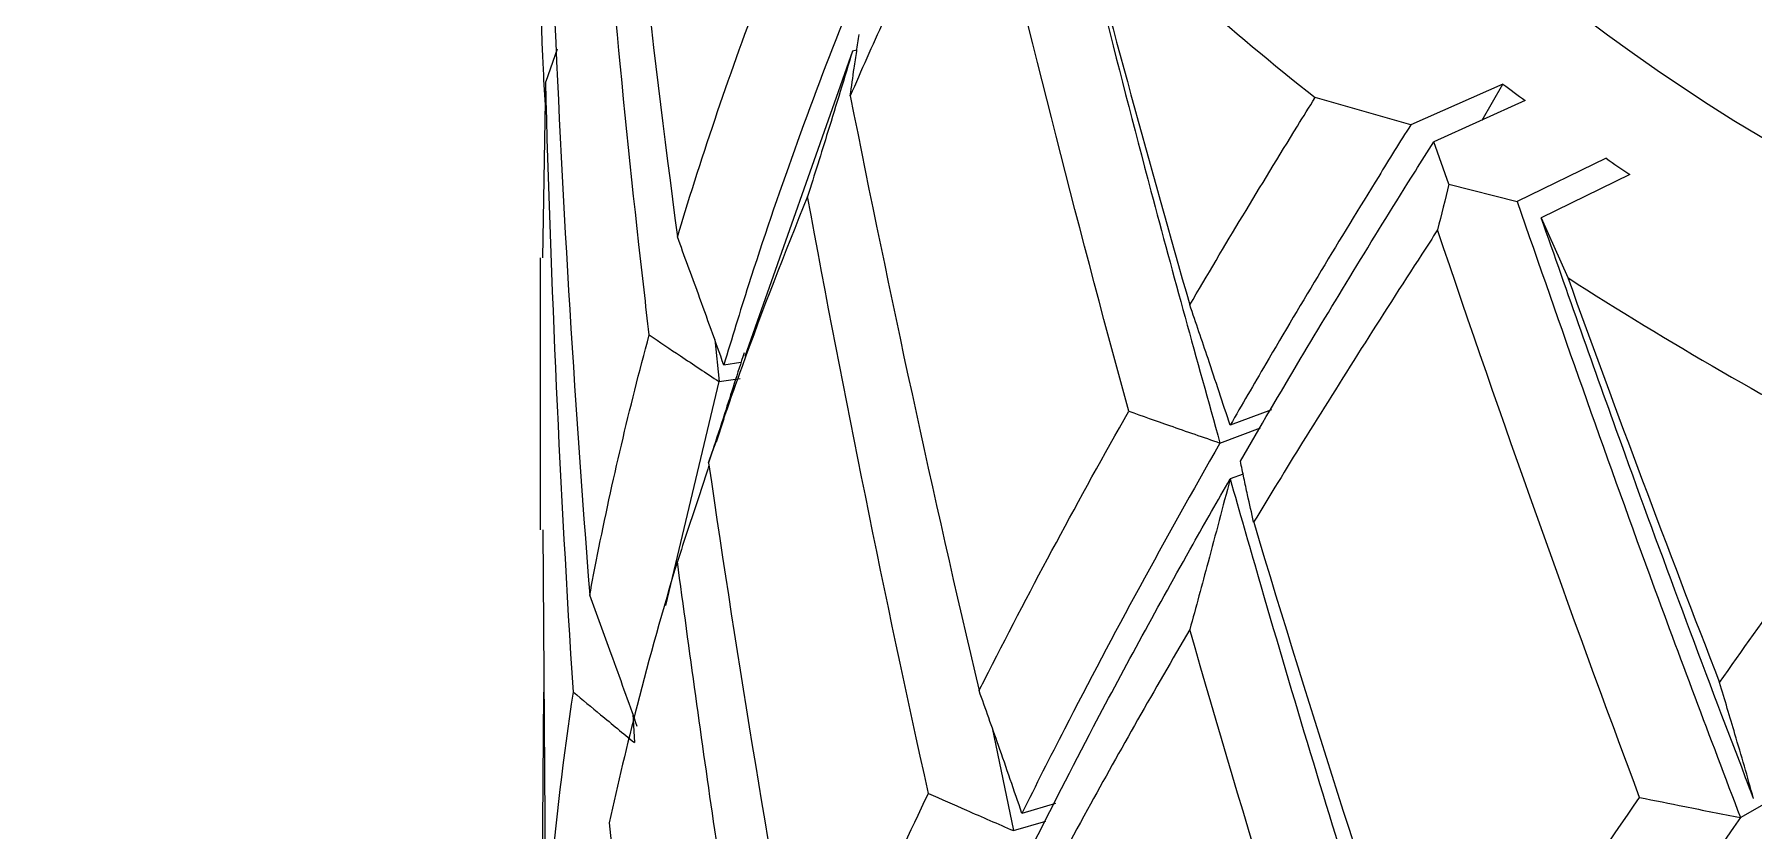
# Model space of a CAD drawing. Extents: x 0 to 10.8, y -11.1 to 0.
# Drawn here: x 4.4711 to 4.5234, y -5.03 to -5.0058 of the extents above; entities that cross this region are included whole.
import ezdxf

# ---------------------------------------------------------------- set-up
doc = ezdxf.new("R2010")
doc.units = 0
doc.header["$LTSCALE"] = 0.5
doc.header["$MEASUREMENT"] = 0
doc.layers.add('Dimension', color=10, linetype='CONTINUOUS')
doc.layers.add('Mounting', color=4, linetype='CONTINUOUS')

msp = doc.modelspace()

# ---------------------------------------------------------------- linework, layer by layer
at = {"layer": 'Dimension', "transparency": 16777216}
msp.add_open_spline([(4.295788687800496, -4.453301352101676), (5.645067267058266, -4.366282299263275), (6.244345846315582, -5.578301352101789), (6.843624425573125, -6.790320404940189), (8.192903004830669, -6.703301352101676)], degree=3, dxfattribs=at)
at = {"layer": 'Mounting', "lineweight": 25, "transparency": 16777216}
for p, q in [((4.486991135871904, -5.006216732241285), (4.486642750588771, -5.007197585709662)), ((4.495976961536599, -5.006275133578811), (4.492703009920433, -5.015566487866408)), ((4.496108841691239, -5.006245879742437), (4.495976993555814, -5.006275097289119)), ((4.486551401216275, -5.012567738106611), (4.486642746526513, -5.007197637522154)), ((4.512957118315171, -5.008518581523333), (4.510050883914346, -5.007686782861413)), ((4.515763087129017, -5.007275341739557), (4.512957098495463, -5.00851856653486)), ((4.515132110392869, -5.008372288197734), (4.515763087129017, -5.007275341739557)), ((4.516441552861124, -5.007780719548748), (4.51365598868415, -5.00903915775956)), ((4.51412050482304, -5.010319174808387), (4.513655992707754, -5.009039161411522)), ((4.5189042036709, -5.009536321034375), (4.516192773570765, -5.010847608757956)), ((4.519619447258265, -5.01002450599168), (4.516929545613493, -5.011350491097517)), ((4.51412050482304, -5.010319174808387), (4.516192768219753, -5.010847605726667)), ((4.516929526873128, -5.011350475571646), (4.517734673792347, -5.013164487159031)), ((4.486474867769175, -5.012568367502524), (4.486474867769175, -5.020838351077884)), ((4.49178390968882, -5.015047716816127), (4.491915614985373, -5.016326878420671)), ((4.49258279443734, -5.015748094606636), (4.492061904529464, -5.015828667846847)), ((4.490300723144173, -5.023136679749712), (4.491915598938249, -5.016326940504257)), ((4.491915546873088, -5.016326888726837), (4.492555865272607, -5.016229706731451)), ((4.492061961089348, -5.017461689346703), (4.491833338450306, -5.018174531808597)), ((4.508723587937766, -5.017185378368083), (4.507464596428235, -5.017657368027528)), ((4.507155039068948, -5.018197305170872), (4.508387841166268, -5.017739888023357)), ((4.491600154898606, -5.018802185506672), (4.491717229745973, -5.01844401631206)), ((4.507859084332722, -5.019142573455611), (4.507464608284863, -5.019290460566594)), ((4.48655140291703, -5.020837721658552), (4.486642750742703, -5.033611359036968)), ((4.486509765106803, -5.036534182257128), (4.486586709655285, -5.025774844877446)), ((4.489296146425204, -5.026447493906176), (4.489339998924834, -5.02730845509717)), ((4.500226490153409, -5.026860728791917), (4.500872196638284, -5.029988664505424)), ((4.522986282933289, -5.029592652687995), (4.524897737698666, -5.028499546015212)), ((4.502148713523184, -5.02916627124489), (4.501129927532929, -5.029465939836484)), ((4.500872133745816, -5.02998868276029), (4.501860736617346, -5.029701272295085))]:
    msp.add_line(p, q, dxfattribs=at)
for centre, radius, start, end in [((4.552345824888562, -4.960671211454496), 0.05612230641478438, 185.4246401014874, 245.8955008561301), ((4.560849973291852, -4.943173506155802), 0.08211279023618029, 224.9469491811441, 231.7823725915435), ((4.57028897817645, -4.934782868413947), 0.090709599731203, 233.0510028271053, 233.5853743237355), ((4.574104459474711, -4.929430042832621), 0.0972835240322436, 235.4297487393628, 235.9397671490738), ((4.580141661440393, -4.916030824835104), 0.1154538021047774, 237.2798357238079, 242.7255408089171)]:
    msp.add_arc(centre, radius, start, end, dxfattribs=at)
for points in [[(4.48857806892147, -4.993466163989638), (4.489152379424922, -4.999634415056391), (4.489843345648296, -5.005790022543636), (4.490648961817669, -5.011927896573468)], [(4.504378935774866, -5.017228800243402), (4.502758656611377, -5.011292135939925), (4.501239730940597, -5.005319803340853), (4.499826568261597, -4.999316360186924)], [(4.502733726583756, -5.00118223108808), (4.503849015980222, -5.005472312082247), (4.505017618277179, -5.00974472641019), (4.506237775453883, -5.013997813270009)], [(4.48687502400071, -5.00427196990978), (4.487126408583663, -5.010465206508627), (4.487496099363398, -5.016652908240644), (4.487983023179822, -5.022829892064863)], [(4.487486241147508, -5.025771765182469), (4.487087086306019, -5.019587421764356), (4.486805648561585, -5.013394292443365), (4.486642744906703, -5.00719757598813)], [(4.495908295816662, -5.007631643547768), (4.497106103403439, -5.013692370669787), (4.49841346388439, -5.019726728917931), (4.499826582183459, -5.025729980382948)], [(4.498286601313794, -5.028857849250471), (4.49695307193997, -5.022832050636339), (4.495726790971275, -5.016776897488512), (4.49461131807152, -5.010697188102938)], [(4.514120507712278, -5.010319180320209), (4.514005878602802, -5.010784438726319), (4.513890538626129, -5.011249811670098), (4.513774487289538, -5.011715294806095)], [(4.519922041027257, -5.028978512945343), (4.517784578859391, -5.023269851038322), (4.515733409336917, -5.017514135334238), (4.513774487082628, -5.011715294726798)], [(4.517734673900804, -5.013164486828089), (4.519229554966842, -5.017296194728317), (4.520770221221937, -5.02140422314784), (4.522354354920481, -5.025487158583246)], [(4.49160013932601, -5.018802181418891), (4.492491075203134, -5.024926107285694), (4.493495738605816, -5.031030419550689), (4.494611213139933, -5.037110177240436)], [(4.508180074459688, -5.020607763902376), (4.509949029190693, -5.026488481582987), (4.51181564600256, -5.032330257541616), (4.513774506380969, -5.038128912907212)], [(4.511617021605161, -5.041481126920758), (4.509727879433058, -5.035650865138621), (4.507933069918636, -5.029779017814462), (4.506237803057502, -5.023869851141853)], [(4.488578021537705, -5.029751157778207), (4.489152340728879, -5.035919571733473), (4.489843321823628, -5.042075341585019), (4.490648958900238, -5.048213377052207)]]:
    msp.add_open_spline(points, degree=3, dxfattribs=at)
for points, knots in [([(4.489793790953172, -5.014910439200378), (4.489687763646998, -5.013993183136222), (4.488976708981454, -5.007841756423943), (4.488439852956617, -5.001669118476968), (4.487983049002196, -4.996416899459405)], [0, 0, 0, 0, 0.1491127354769811, 1, 1, 1, 1]), ([(4.502059949636987, -4.998730916186275), (4.50303640266543, -5.002673596463069), (4.50465054715778, -5.009191120059199), (4.506445806553529, -5.015646875398545), (4.507155050117262, -5.018197316261819)], [0, 0, 0, 0, 0.6049353283685454, 1, 1, 1, 1]), ([(4.499826568325261, -4.999316360282592), (4.499711275805566, -4.999544892888991), (4.499596685461711, -4.999773222645672), (4.49858685627396, -5.001796177722838), (4.497734391766699, -5.003578584865636), (4.49657879108895, -5.006112811305741), (4.496239374160496, -5.006873154898074), (4.495908237112417, -5.007631661608059)], [0.005083892301324363, 0.005083892301324363, 0.005083892301324363, 0.005083892301324363, 0.005122606385453729, 0.005122606385453729, 0.00542718057568913, 0.00542718057568913, 0.005558214953685094, 0.005558214953685094, 0.005558214953685094, 0.005558214953685094]), ([(4.486642751894806, -5.008066133204693), (4.486617165744747, -5.007656562560612), (4.486594505474841, -5.007247134289457), (4.486468781441317, -5.004639542878294), (4.486447153378549, -5.002444513465093), (4.486509763804861, -5.000248467589472)], [0.002378381747722563, 0.002378381747722563, 0.002378381747722563, 0.002378381747722563, 0.002452851256914866, 0.002452851256914866, 0.002852802666629419, 0.002852802666629419, 0.002852802666629419, 0.002852802666629419]), ([(4.490648954051494, -5.011927893986638), (4.490702994881758, -5.011749031954594), (4.490757552068999, -5.011570087812345), (4.491578212527656, -5.008902331025297), (4.492443594923088, -5.006397306535575), (4.493407176105165, -5.003870302706673)], [0.001726681020851293, 0.001726681020851293, 0.001726681020851293, 0.001726681020851293, 0.001758512829247844, 0.001758512829247844, 0.002201016585362862, 0.002201016585362862, 0.002201016585362862, 0.002201016585362862]), ([(4.495773838337527, -5.005150896945452), (4.494674123582854, -5.007920722021311), (4.493687187915384, -5.010663310100597), (4.492553745462601, -5.014201851596795), (4.49230268376914, -5.015016032893584), (4.492061978106904, -5.015828606380296)], [0.001690375394320819, 0.001690375394320819, 0.001690375394320819, 0.001690375394320819, 0.002169184776966312, 0.002169184776966312, 0.002312689258086296, 0.002312689258086296, 0.002312689258086296, 0.002312689258086296]), ([(4.49590824265124, -5.007631621436076), (4.495946691773725, -5.007352765920473), (4.495986280643592, -5.007073961562639), (4.496027009173304, -5.006795213052897), (4.496052084210305, -5.006623597991961), (4.496077591292305, -5.006452003624304), (4.496103530389973, -5.00628043104615), (4.496129469706602, -5.006108857017807), (4.496155841100972, -5.005937304416705), (4.49618264453602, -5.005765774340432)], [0, 0, 0, 0, 3.692454476569243e-05, 3.692454476569243e-05, 3.692454476569243e-05, 5.965757049893195e-05, 5.965757049893195e-05, 5.965757049893195e-05, 8.239078838353317e-05, 8.239078838353317e-05, 8.239078838353317e-05, 8.239078838353317e-05]), ([(4.495976961536599, -5.006275133578697), (4.495853578463084, -5.006683148656919), (4.495729478271187, -5.007091145406207), (4.495604658355887, -5.007499120387592), (4.495479838438769, -5.007907095374605), (4.49535429845605, -5.008315049711825), (4.495228035840228, -5.008722979916172), (4.495024331343529, -5.009381109927972), (4.494818744741224, -5.010039180989622), (4.494611265404274, -5.01069717822952)], [0, 0, 0, 0, 3.692449223290663e-05, 3.692449223290663e-05, 3.692449223290663e-05, 7.384898531216324e-05, 7.384898531216324e-05, 7.384898531216324e-05, 0.0001334208711571162, 0.0001334208711571162, 0.0001334208711571162, 0.0001334208711571162]), ([(4.506237720351464, -5.013997813114088), (4.50729026272802, -5.01220003731919), (4.508382384693959, -5.010386285772768), (4.509690869204633, -5.008266578544749), (4.509870419945855, -5.007976862070336), (4.510050882848418, -5.007686784574901)], [0.001208963695116868, 0.001208963695116868, 0.001208963695116868, 0.001208963695116868, 0.001503074287481278, 0.001503074287481278, 0.001549572798624516, 0.001549572798624516, 0.001549572798624516, 0.001549572798624516]), ([(4.512957117519818, -5.008518583117677), (4.512629664891165, -5.009042098504835), (4.512305011957324, -5.009564396642759), (4.510798487403918, -5.012004349207416), (4.509653235423229, -5.01390513171259), (4.508183376417492, -5.016413390690104), (4.50782173761354, -5.017036317482166), (4.507464632654319, -5.017657432359215)], [0.001172730824359649, 0.001172730824359649, 0.001172730824359649, 0.001172730824359649, 0.001255462206260106, 0.001255462206260106, 0.001560036396495508, 0.001560036396495508, 0.001661073516207034, 0.001661073516207034, 0.001661073516207034, 0.001661073516207034]), ([(4.507776406614767, -5.018749715640809), (4.508372124877951, -5.017719495201334), (4.50897985579536, -5.016684974405564), (4.510726971045642, -5.013754622039926), (4.511893875194346, -5.011848366000834), (4.513283633477386, -5.009630309609463), (4.513469369302129, -5.009334933108846), (4.513655991578617, -5.009039163200953)], [0.005047594040414507, 0.005047594040414507, 0.005047594040414507, 0.005047594040414507, 0.005214926679320327, 0.005214926679320327, 0.005519500869555729, 0.005519500869555729, 0.005566222870637729, 0.005566222870637729, 0.005566222870637729, 0.005566222870637729]), ([(4.494611265404274, -5.010697178229691), (4.493902293734891, -5.012428883285736), (4.493237310521636, -5.014152547374863), (4.492263533873484, -5.016849115552873), (4.491924291521627, -5.01782703526743), (4.491600154118714, -5.018802187924109)], [0.004433607830142781, 0.004433607830142781, 0.004433607830142781, 0.004433607830142781, 0.00473463552414919, 0.00473463552414919, 0.004906805992855934, 0.004906805992855934, 0.004906805992855934, 0.004906805992855934]), ([(4.516192773011198, -5.010847609028644), (4.517519064458156, -5.014650569401226), (4.519711516088364, -5.020937126317733), (4.522058918337734, -5.027141524073045), (4.522986294036855, -5.029592662434936)], [0, 0, 0, 0, 0.6049353283685546, 1, 1, 1, 1]), ([(4.523388698456984, -5.029009516316535), (4.523307959349495, -5.028799216107188), (4.521934368270195, -5.025221439488575), (4.519742603602026, -5.019354246423575), (4.517735597134788, -5.013643875312141), (4.516929548056851, -5.011350489893005)], [0, 0, 0, 0, 0.03602306106505724, 0.6128499158845443, 1, 1, 1, 1]), ([(4.513774487289538, -5.011715294806152), (4.51361466931462, -5.011960519847264), (4.513455462880302, -5.012205462328495), (4.512049223337044, -5.014375013302413), (4.51083946678682, -5.016282546498758), (4.509165381151433, -5.018988465241137), (4.508669018076034, -5.019799520105778), (4.508179985062725, -5.020607790948759)], [0.005083892301324372, 0.005083892301324372, 0.005083892301324372, 0.005083892301324372, 0.005122606385453738, 0.005122606385453738, 0.005427180575689139, 0.005427180575689139, 0.005558214953685094, 0.005558214953685094, 0.005558214953685094, 0.005558214953685094]), ([(4.492061962473144, -5.015828659157364), (4.491934302760455, -5.015467733093089), (4.491805901256612, -5.015107098975648), (4.491676755141498, -5.014746761286517), (4.491547609024565, -5.014386423592327), (4.491417717942568, -5.014026381338965), (4.491287079110407, -5.013666639041162), (4.491076321989112, -5.013086273696274), (4.490863617466403, -5.01250668563415), (4.490648954051494, -5.011927893986979)], [0, 0, 0, 0, 3.69244922152379e-05, 3.69244922152379e-05, 3.69244922152379e-05, 7.384898530531264e-05, 7.384898530531264e-05, 7.384898530531264e-05, 0.0001334186949998896, 0.0001334186949998896, 0.0001334186949998896, 0.0001334186949998896]), ([(4.507464595887086, -5.017657496309027), (4.507353759044236, -5.017318374318222), (4.50724227850128, -5.016979670743751), (4.507130151820547, -5.016641390537757), (4.507018025138223, -5.01630311032693), (4.506905252010938, -5.015965252558601), (4.506791830030124, -5.015627822213048), (4.506608820576275, -5.015083369164699), (4.506424121406781, -5.014540025284987), (4.506237720350555, -5.013997813115793)], [0, 0, 0, 0, 3.692449215761726e-05, 3.692449215761726e-05, 3.692449215761726e-05, 7.384898518655837e-05, 7.384898518655837e-05, 7.384898518655837e-05, 0.0001334277934832204, 0.0001334277934832204, 0.0001334277934832204, 0.0001334277934832204]), ([(4.487983048155911, -5.022829906306811), (4.488059521597734, -5.022417248056797), (4.488138876136418, -5.022004379839132), (4.488662733252113, -5.019372631550539), (4.489187289143501, -5.017147086798502), (4.489793794752359, -5.014910442050791)], [0.002378381747722604, 0.002378381747722604, 0.002378381747722604, 0.002378381747722604, 0.002452851256914902, 0.002452851256914902, 0.002852802666629413, 0.002852802666629413, 0.002852802666629413, 0.002852802666629413]), ([(4.48979379198272, -5.014910440182575), (4.490108823996934, -5.015122993847115), (4.490424725599723, -5.015335119074962), (4.490741491946665, -5.015546812090804), (4.490936522846823, -5.015677150050863), (4.491131882091622, -5.015807324532432), (4.491327568540783, -5.01593733466018), (4.491523256644086, -5.016067345887052), (4.491719272371483, -5.016197193032099), (4.491915614576556, -5.016326875221864)], [0, 0, 0, 0, 3.69245447746328e-05, 3.69245447746328e-05, 3.69245447746328e-05, 5.965869829542814e-05, 5.965869829542814e-05, 5.965869829542814e-05, 8.2393044009956e-05, 8.2393044009956e-05, 8.2393044009956e-05, 8.2393044009956e-05]), ([(4.49267591939747, -5.015456373788368), (4.49247953998929, -5.016075369559701), (4.492163105402142, -5.017072784070763), (4.491838384304174, -5.018066380104642), (4.491715185225758, -5.018443350115319)], [0, 0, 0, 0, 0.6206003266131415, 1, 1, 1, 1]), ([(4.499826568558547, -5.025729979093967), (4.499921360760709, -5.025542086560677), (4.500016629850052, -5.025354051651618), (4.501443356625259, -5.022549933782273), (4.502866459993356, -5.019906054541195), (4.504378914918561, -5.017228816271881)], [0.001726681020851305, 0.001726681020851305, 0.001726681020851305, 0.001726681020851305, 0.001758512829247846, 0.001758512829247846, 0.002201016585362853, 0.002201016585362853, 0.002201016585362853, 0.002201016585362853]), ([(4.504378914918334, -5.017228816272507), (4.504792307389835, -5.017374768169987), (4.50520629748894, -5.017520157008619), (4.505620878598847, -5.017664980080497), (4.505876120725588, -5.017754142244371), (4.50613158757551, -5.017843090207577), (4.506387277597696, -5.017931823343076), (4.506642969781296, -5.01802055722851), (4.506898885681494, -5.018109076470125), (4.507155023742598, -5.018197380444633)], [0, 0, 0, 0, 3.692454476569191e-05, 3.692454476569191e-05, 3.692454476569191e-05, 5.965757049893117e-05, 5.965757049893117e-05, 5.965757049893117e-05, 8.239078838353462e-05, 8.239078838353462e-05, 8.239078838353462e-05, 8.239078838353462e-05]), ([(4.507155084318811, -5.01819736722905), (4.505475258813249, -5.021135841976218), (4.503897468508512, -5.024034045787403), (4.501983989488281, -5.027757478378931), (4.501552207684199, -5.028613109328489), (4.501129981047825, -5.029465924255874)], [0.001690375394320811, 0.001690375394320811, 0.001690375394320811, 0.001690375394320811, 0.002169184776966312, 0.002169184776966312, 0.002312692357560921, 0.002312692357560921, 0.002312692357560921, 0.002312692357560921]), ([(4.522354284676112, -5.02548716603286), (4.523720814981971, -5.023542612075175), (4.525121237558551, -5.02157762443278), (4.526779530412796, -5.019277906850334), (4.52700667326917, -5.018963514085954), (4.527234563840466, -5.018648659586859)], [0.001208963695116872, 0.001208963695116872, 0.001208963695116872, 0.001208963695116872, 0.001503074287481284, 0.001503074287481284, 0.001549572798624518, 0.001549572798624518, 0.001549572798624518, 0.001549572798624518]), ([(4.49161100356082, -5.018866350919836), (4.491503543634281, -5.019198757620472), (4.491395569616088, -5.019531119153498), (4.491287079888934, -5.019863433422586), (4.491076322371327, -5.02050900358131), (4.490863617831337, -5.021154398955446), (4.490648954848666, -5.021799603980071)], [4.318474009732788e-05, 4.318474009732788e-05, 4.318474009732788e-05, 4.318474009732788e-05, 7.384898529426629e-05, 7.384898529426629e-05, 7.384898529426629e-05, 0.0001334190027511734, 0.0001334190027511734, 0.0001334190027511734, 0.0001334190027511734]), ([(4.508179976012343, -5.020607750989882), (4.508117153961621, -5.020330374311015), (4.508055465332518, -5.020052910864536), (4.507994911726882, -5.019775365248847), (4.507957631130466, -5.019604490764948), (4.507920780648874, -5.019433584662409), (4.507884360647495, -5.019262648017104), (4.507847940338024, -5.019091709927011), (4.507811950439191, -5.018920740932401), (4.507776391308425, -5.018749742111311)], [0, 0, 0, 0, 3.692454476569208e-05, 3.692454476569208e-05, 3.692454476569208e-05, 5.965757049893039e-05, 5.965757049893039e-05, 5.965757049893039e-05, 8.239078838353246e-05, 8.239078838353246e-05, 8.239078838353246e-05, 8.239078838353246e-05]), ([(4.501390157740389, -5.030575509735456), (4.502010721655552, -5.029331885820909), (4.502651595396856, -5.028082048768795), (4.504278646515559, -5.024988558227335), (4.505286851733672, -5.02313868973107), (4.506706471550388, -5.020615925879952), (4.507083017573677, -5.019954098919072), (4.507464579520729, -5.019290500544344)], [0.004397359505161846, 0.004397359505161846, 0.004397359505161846, 0.004397359505161846, 0.004605778298849525, 0.004605778298849525, 0.004910352489084926, 0.004910352489084926, 0.005018293860850971, 0.005018293860850971, 0.005018293860850971, 0.005018293860850971]), ([(4.507464579520956, -5.01929050054423), (4.507353739844575, -5.019712727177591), (4.50724225595377, -5.020135018081476), (4.507130125507956, -5.020557370116876), (4.507017995060778, -5.020979722158074), (4.50690521775141, -5.021402136488462), (4.506791791273145, -5.021824609920486), (4.506608795828015, -5.022506203099567), (4.506424109615864, -5.023187954113951), (4.506237723089043, -5.0238698493161)], [0, 0, 0, 0, 3.692449223290653e-05, 3.692449223290653e-05, 3.692449223290653e-05, 7.38489853121707e-05, 7.38489853121707e-05, 7.38489853121707e-05, 0.0001334208711571263, 0.0001334208711571263, 0.0001334208711571263, 0.0001334208711571263]), ([(4.507464616665857, -5.019290490043375), (4.507748254389071, -5.020280979562642), (4.508996888914453, -5.024641328377811), (4.511305954692034, -5.032328151462707), (4.513471653595388, -5.038962933827804), (4.514553383564817, -5.04227689539141)], [0, 0, 0, 0, 0.1282478010224001, 0.5645745223552786, 1, 1, 1, 1]), ([(4.490648954848893, -5.021799603979787), (4.49020628221524, -5.023264767760452), (4.489798248652278, -5.024724488671438), (4.489119276420752, -5.027372827054876), (4.488836853815656, -5.028563163350668), (4.488578056369533, -5.029751158916213)], [0.003783412525692783, 0.003783412525692783, 0.003783412525692783, 0.003783412525692783, 0.004043497126064038, 0.004043497126064038, 0.004256714518749976, 0.004256714518749976, 0.004256714518749976, 0.004256714518749976]), ([(4.493407093671749, -5.040155255989362), (4.492850469927589, -5.036761848769004), (4.491849218437437, -5.030657807984426), (4.491018041029292, -5.024523619993829), (4.490648938419781, -5.021799598899747)], [0, 0, 0, 0, 0.5559280057470318, 1, 1, 1, 1]), ([(4.489427898455233, -5.026817277778832), (4.48929736660557, -5.0264485388455), (4.489166076209813, -5.026080046476068), (4.489034024369175, -5.025711804985065), (4.488901972526719, -5.025343563488832), (4.488769158877176, -5.024975571861717), (4.488635580558821, -5.024607834453093), (4.488420065447372, -5.024014527323459), (4.488202558579815, -5.0234218784571), (4.487983048155911, -5.022829906306526)], [0, 0, 0, 0, 3.692449222122463e-05, 3.692449222122463e-05, 3.692449222122463e-05, 7.384898532067895e-05, 7.384898532067895e-05, 7.384898532067895e-05, 0.0001334230554972787, 0.0001334230554972787, 0.0001334230554972787, 0.0001334230554972787]), ([(4.506237723089043, -5.023869849316327), (4.505160246718788, -5.025709947792222), (4.504121796143863, -5.027536968379763), (4.502554299756866, -5.030387729273798), (4.501997769221816, -5.031420000351773), (4.501455119097272, -5.032447745674119)], [0.004433607830142773, 0.004433607830142773, 0.004433607830142773, 0.004433607830142773, 0.004734635524149178, 0.004734635524149178, 0.00490680599285593, 0.00490680599285593, 0.00490680599285593, 0.00490680599285593]), ([(4.486642753225169, -5.033611356963036), (4.486682628211383, -5.032972936854662), (4.486729607266852, -5.032334274146137), (4.486950685401325, -5.029722362306131), (4.48718510468143, -5.027748787853113), (4.487486266742735, -5.025771769082439)], [0.003029962210434969, 0.003029962210434969, 0.003029962210434969, 0.003029962210434969, 0.003145749891090009, 0.003145749891090009, 0.003503269218562959, 0.003503269218562959, 0.003503269218562959, 0.003503269218562959]), ([(4.487486274175808, -5.025771775313103), (4.487761096107988, -5.02600217482086), (4.488036860371722, -5.026232200716095), (4.488313562819485, -5.026461848960309), (4.48848392171908, -5.026603237742677), (4.488654636713818, -5.026744483766265), (4.488825706827583, -5.0268855860906), (4.488996778386991, -5.027026689607453), (4.489168205433316, -5.027167649720809), (4.48933998698385, -5.027308465491842)], [0, 0, 0, 0, 3.69245447571744e-05, 3.69245447571744e-05, 3.69245447571744e-05, 5.965804057093266e-05, 5.965804057093266e-05, 5.965804057093266e-05, 8.239172852563957e-05, 8.239172852563957e-05, 8.239172852563957e-05, 8.239172852563957e-05]), ([(4.501129980982341, -5.029465924388205), (4.501012222833879, -5.029119889146784), (4.500893780429124, -5.028774232378112), (4.500774651166921, -5.028428958892732), (4.5006555219029, -5.028083685402464), (4.50053570545515, -5.027738794249274), (4.500415199253894, -5.027394290272639), (4.500220788912202, -5.026838508618994), (4.500024582213427, -5.026283731402089), (4.499826568558547, -5.025729979094365)], [0, 0, 0, 0, 3.692449221523121e-05, 3.692449221523121e-05, 3.692449221523121e-05, 7.384898530530921e-05, 7.384898530530921e-05, 7.384898530530921e-05, 0.0001334186949998425, 0.0001334186949998425, 0.0001334186949998425, 0.0001334186949998425]), ([(4.523388698000645, -5.02900964465897), (4.523295248336581, -5.028682917830281), (4.523201255949971, -5.028356681404659), (4.523106718786948, -5.028030940606641), (4.523012181622562, -5.027705199803961), (4.522917099422102, -5.027379953737352), (4.522821470154895, -5.027055207656474), (4.522667169729175, -5.026531221014409), (4.522511444656175, -5.026008532506182), (4.522354284674748, -5.025487166034679)], [0, 0, 0, 0, 3.692449215762099e-05, 3.692449215762099e-05, 3.692449215762099e-05, 7.384898518656566e-05, 7.384898518656566e-05, 7.384898518656566e-05, 0.0001334277934832269, 0.0001334277934832269, 0.0001334277934832269, 0.0001334277934832269]), ([(4.494611267517257, -5.037110186667576), (4.494786458294357, -5.036682258594567), (4.494964359467986, -5.036253781287883), (4.496114902663066, -5.033520438118273), (4.497162716898856, -5.03119948920579), (4.498286610485138, -5.028857851823261)], [0.002378381747722606, 0.002378381747722606, 0.002378381747722606, 0.002378381747722606, 0.002452851256914942, 0.002452851256914942, 0.002852802666629452, 0.002852802666629452, 0.002852802666629452, 0.002852802666629452]), ([(4.498286607103182, -5.028857850328279), (4.498671306761935, -5.029027947505256), (4.499056702682992, -5.029197521236881), (4.499442788774331, -5.02936656841149), (4.499680499372971, -5.029470649615121), (4.49991847225715, -5.029574531503556), (4.500156705997142, -5.029678213357499), (4.500394941750983, -5.029781896087854), (4.500633438868817, -5.029885378999438), (4.500872195915235, -5.029988661375228)], [0, 0, 0, 0, 3.692454477463222e-05, 3.692454477463222e-05, 3.692454477463222e-05, 5.965869829542815e-05, 5.965869829542815e-05, 5.965869829542815e-05, 8.239304400995767e-05, 8.239304400995767e-05, 8.239304400995767e-05, 8.239304400995767e-05]), ([(4.51377448749281, -5.038128913590981), (4.513905888192767, -5.037927296716589), (4.514037705467899, -5.037725483255315), (4.51600814375297, -5.034715241093068), (4.517926771648035, -5.031868601026019), (4.519921998778955, -5.028978532802739)], [0.001726681020851301, 0.001726681020851301, 0.001726681020851301, 0.001726681020851301, 0.001758512829247852, 0.001758512829247852, 0.002201016585362863, 0.002201016585362863, 0.002201016585362863, 0.002201016585362863]), ([(4.5199219987785, -5.028978532803364), (4.520378922174359, -5.02907167795189), (4.520836227507061, -5.029164200606033), (4.521293907326935, -5.029256098911503), (4.521575683721949, -5.029312677270582), (4.521857602842601, -5.029369019133981), (4.522139662945847, -5.029425124074351), (4.522421725432878, -5.029481229488908), (4.522703929500949, -5.029537098095091), (4.522986273402694, -5.029592729469982)], [0, 0, 0, 0, 3.692454476569211e-05, 3.692454476569211e-05, 3.692454476569211e-05, 5.96575704989306e-05, 5.96575704989306e-05, 5.96575704989306e-05, 8.239078838353318e-05, 8.239078838353318e-05, 8.239078838353318e-05, 8.239078838353318e-05]), ([(4.522986343422417, -5.029592708330426), (4.52079982360101, -5.032765775063069), (4.51870013566645, -5.035887111276793), (4.516090253939183, -5.039885000516392), (4.515496628161145, -5.040802848464295), (4.514911338632146, -5.041716794821355)], [0.001690375394320816, 0.001690375394320816, 0.001690375394320816, 0.001690375394320816, 0.002169184776966312, 0.002169184776966312, 0.002312692357560913, 0.002312692357560913, 0.002312692357560913, 0.002312692357560913])]:
    msp.add_open_spline(points, degree=3, knots=knots, dxfattribs=at)

doc.saveas('drawing.dxf')
